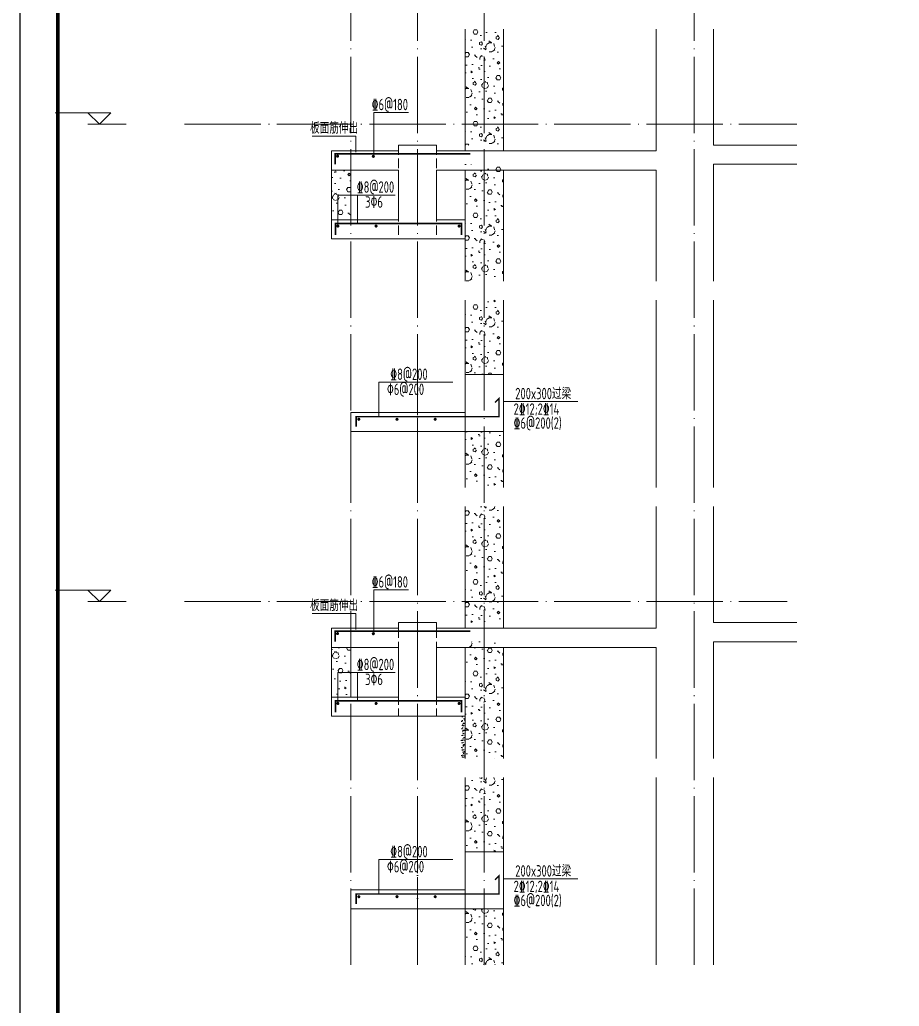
# Model space of a CAD drawing. Extents: x -129922 to 1190196, y -520662 to 139923.
# Drawn here: x 50947 to 55556, y -397563 to -392396 of the extents above; entities that cross this region are included whole.
import ezdxf
from ezdxf.enums import TextEntityAlignment as Align

# ---------------------------------------------------------------- set-up
doc = ezdxf.new("R2010")
doc.units = 0
doc.header["$LTSCALE"] = 1000
doc.header["$MEASUREMENT"] = 0
doc.linetypes.add('DASH', pattern=[0.35, 0.25, -0.1])
doc.linetypes.add('DOTE', pattern=[2.42, 2, -0.2, 0.02, -0.2])
for name, color, linetype, lineweight in [('A-大样-填充', 8, 'Continuous', 9), ('A-标注-标高标注', 3, 'Continuous', 15), ('A-轴线-塔楼', 1, 'DOTE', 9), ('A-轴线-隔墙', 41, 'DOTE', 9), ('S-墙柱-REIN', 1, 'Continuous', 20), ('S-大样-DIM', 3, 'Continuous', 20), ('S-大样-HATCH', 251, 'Continuous', 9), ('S-大样-REIN', 1, 'Continuous', 20), ('S-大样-实线', 2, 'Continuous', 20), ('S-大样-文字', 7, 'Continuous', 20), ('S-板-BEAM', 4, 'DASH', 20), ('S-通用-TEXT', 7, 'Continuous', 20)]:
    doc.layers.add(name, color=color, linetype=linetype, lineweight=lineweight)
doc.layers.add('Y-云图图框', color=7, linetype='Continuous')
doc.styles.add('_YT_Name', font='', dxfattribs={"width": 0.8})
doc.styles.add('_YT_Sign_Text', font='ros.shx', dxfattribs={"width": 0.8, "bigfont": 'hztxt.shx'})
doc.styles.get("Standard").update_dxf_attribs({"font": 'gbenor.shx', "bigfont": 'gbcbig.shx'})
doc.styles.add('TSSD_Rein', font='tssdeng.shx', dxfattribs={"width": 0.7, "bigfont": 'hztxt.shx'})
doc.styles.get('_YT_Name').set_extended_font_data('SimHei')
pattern_1 = [(0, (-699451.73, -1168762.41), (120, 240), [0, -240]), (0, (-699592.13, -1168794.81), (120, 240), [0, -240]), (0, (-699514.13, -1168797.21), (120, 240), [0, -240]), (0, (-699428.93, -1168726.41), (120, 240), [0, -240]), (0, (-699528.53, -1168809.21), (120, 240), [0, -240]), (0, (-699404.93, -1168575.21), (120, 240), [0, -240]), (0, (-699478.13, -1168594.41), (120, 240), [0, -240]), (0, (-699439.73, -1168624.41), (120, 240), [0, -240]), (0, (-699635.33, -1168629.21), (120, 240), [0, -240]), (0, (-699517.73, -1168640.01), (120, 240), [0, -240]), (0, (-699563.33, -1168701.21), (120, 240), [0, -240]), (0, (-699560.93, -1168791.21), (120, 240), [0, -240]), (0, (-699470.93, -1168800.81), (120, 240), [0, -240]), (0, (-699404.93, -1168695.21), (120, 240), [0, -240]), (0, (-699629.33, -1168732.41), (120, 240), [0, -240]), (0, (-699608.93, -1168691.61), (120, 240), [0, -240]), (0, (-699515.33, -1168708.41), (120, 240), [0, -240]), (0, (-699548.93, -1168743.21), (120, 240), [0, -240]), (0, (-699568.13, -1168664.01), (120, 240), [0, -240]), (0, (-699538.13, -1168574.01), (120, 240), [0, -240]), (0, (-699619.73, -1168782.81), (120, 240), [0, -240]), (0, (-699487.73, -1168623.21), (120, 240), [0, -240]), (0, (-699599.33, -1168619.61), (120, 240), [0, -240]), (0, (-699618.53, -1168588.41), (120, 240), [0, -240]), (130.601294, (-699419.674, -1168650.358), (-599.99999337, 720.00000315), [10.53662, -4414.8444]), (18.434949, (-699436.816, -1168645.786), (599.9999978, 239.9999982), [10.842096, -1507.05116]), (90, (-699436.82, -1168656.07), (120, 240), [10.285714, -469.71426]), (161.565051, (-699426.53, -1168659.5), (-600.000003, 239.9999821), [10.842096, -1507.05116]), (53.1301023, (-699426.53, -1168659.5), (120.0000002, 239.9999999), [11.42857, -1188.5714]), (135, (-699417.39, -1168781.79), (-120.0000145, 239.999984), [9.697464, -669.12504]), (45, (-699431.1, -1168781.79), (119.999999, 239.999999), [9.697464, -669.12504]), (135, (-699424.245, -1168788.64), (-120.0000145, 239.999984), [9.697464, -669.12504]), (45, (-699424.245, -1168788.64), (119.999999, 239.999999), [9.697464, -669.12504]), (116.56505, (-699532.82, -1168620.64), (-2e-05, 479.999987), [12.77753, -255.5506]), (180, (-699538.53, -1168609.21), (-120, 240), [13.714286, -226.2857]), (63.434949, (-699557.96, -1168620.64), (1e-06, 479.999998), [12.77753, -255.5506]), (116.56505, (-699552.24, -1168632.07), (-2e-05, 479.999987), [12.77753, -255.5506]), (0, (-699552.24, -1168632.07), (120, 240), [13.714286, -226.2857]), (63.434949, (-699538.53, -1168632.07), (1e-06, 479.999998), [12.77753, -255.5506]), (107.102728, (-699442.531, -1168701.786), (-359.99998624, 1200.000001936), [15.54454, -6513.161]), (143.972626, (-699447.102, -1168686.929), (-2279.9999711, 1679.9999981), [15.54454, -3248.808]), (180, (-699459.67, -1168677.79), (-120, 240), [14.85714, -225.14284]), (36.0273733, (-699487.102, -1168686.929), (2279.99998315, 1679.9999819), [15.54454, -3248.808]), (71.565051, (-699491.674, -1168700.643), (360.0000018, 1199.999998), [14.456126, -1503.43712]), (107.102728, (-699487.102, -1168715.5), (-359.99998624, 1200.000001936), [15.54454, -6513.161]), (143.972626, (-699474.53, -1168724.643), (-2279.9999711, 1679.9999981), [15.54454, -3248.808]), (0, (-699474.53, -1168724.64), (120, 240), [14.85714, -225.14284]), (36.0273733, (-699459.674, -1168724.643), (2279.99998315, 1679.9999819), [15.54454, -3248.808]), (71.565051, (-699447.102, -1168715.5), (360.0000018, 1199.999998), [14.456126, -1503.43712]), (150.255118, (-699440.245, -1168589.786), (-360.00000085, 239.999997), [9.21401, -1925.72784]), (90, (-699448.24, -1168594.36), (120, 240), [9.14286, -470.8571]), (29.7448813, (-699448.245, -1168594.358), (360.0000002, 239.9999989), [9.21401, -1925.72784]), (116.56505, (-699496.24, -1168760.07), (-2e-05, 479.999987), [12.77753, -255.5506]), (168.690067, (-699501.96, -1168748.643), (-1080.0000008, 239.999994), [11.6549, -2435.8742]), (41.1859251, (-699522.531, -1168754.358), (2999.99998182, 2639.99997692), [12.14874, -5090.3208]), (90, (-699522.53, -1168765.79), (120, 240), [11.42857, -468.5714]), (138.814074, (-699513.388, -1168773.786), (-2999.99994668, 2640.00001681), [12.14874, -5090.3208]), (16.6992442, (-699513.388, -1168773.786), (3959.99997021, 1199.99998743), [11.93178, -4999.415]), (60.9453959, (-699501.959, -1168770.358), (119.99999968, 239.99999788), [11.766434, -4930.1358]), (109.983106, (-699596.816, -1168659.5), (-600.00000226, 1679.99999555), [13.3768, -5604.879]), (155.556045, (-699601.388, -1168646.929), (-1560.00000595, 719.99998504), [13.809194, -5786.0526]), (24.4439547, (-699626.531, -1168646.929), (1560.00000078, 719.99999654), [13.809194, -5786.0526]), (70.0168934, (-699631.102, -1168659.5), (600.00000181, 1679.99999583), [13.3768, -5604.879]), (109.983106, (-699626.531, -1168672.072), (-600.00000226, 1679.99999555), [13.3768, -5604.879]), (160.016893, (-699613.96, -1168676.643), (-600.00000035, 239.99998907), [13.3768, -2795.751]), (19.9831065, (-699613.96, -1168676.643), (599.9999967, 239.9999996), [13.3768, -2795.751]), (70.0168934, (-699601.388, -1168672.072), (600.00000181, 1679.99999583), [13.3768, -5604.879]), (122.005383, (-699507.674, -1168681.215), (-120.0000161, 239.99998775), [10.781693, -2253.3736]), (18.434949, (-699523.674, -1168675.5), (599.9999978, 239.9999982), [10.842096, -1507.05116]), (90, (-699523.67, -1168685.79), (120, 240), [10.285714, -469.71426]), (161.565051, (-699513.388, -1168689.215), (-600.000003, 239.9999821), [10.842096, -1507.05116]), (54.4623222, (-699513.388, -1168689.215), (839.99999878, 1199.9999982), [9.83123, -4119.2846]), (116.56505, (-699577.39, -1168739.5), (-2e-05, 479.999987), [12.77753, -255.5506]), (180, (-699583.1, -1168728.07), (-120, 240), [12.57143, -227.42856]), (59.0362434, (-699602.53, -1168739.5), (120.0000004, 239.99999884), [13.32789, -2785.5288]), (120.963756, (-699595.674, -1168750.929), (-120.0000164, 239.99998898), [13.32789, -2785.5288]), (0, (-699595.67, -1168750.93), (120, 240), [12.57143, -227.42856]), (63.434949, (-699583.1, -1168750.93), (1e-06, 479.999998), [12.77753, -255.5506])]
pattern_2 = [(0, (-699451.73, -1168762.41), (120, 240), [0, -240]), (0, (-699592.13, -1168794.81), (120, 240), [0, -240]), (0, (-699514.13, -1168797.21), (120, 240), [0, -240]), (0, (-699428.93, -1168726.41), (120, 240), [0, -240]), (0, (-699528.53, -1168809.21), (120, 240), [0, -240]), (0, (-699404.93, -1168575.21), (120, 240), [0, -240]), (0, (-699478.13, -1168594.41), (120, 240), [0, -240]), (0, (-699439.73, -1168624.41), (120, 240), [0, -240]), (0, (-699635.33, -1168629.21), (120, 240), [0, -240]), (0, (-699517.73, -1168640.01), (120, 240), [0, -240]), (0, (-699563.33, -1168701.21), (120, 240), [0, -240]), (0, (-699560.93, -1168791.21), (120, 240), [0, -240]), (0, (-699470.93, -1168800.81), (120, 240), [0, -240]), (0, (-699404.93, -1168695.21), (120, 240), [0, -240]), (0, (-699629.33, -1168732.41), (120, 240), [0, -240]), (0, (-699608.93, -1168691.61), (120, 240), [0, -240]), (0, (-699515.33, -1168708.41), (120, 240), [0, -240]), (0, (-699548.93, -1168743.21), (120, 240), [0, -240]), (0, (-699568.13, -1168664.01), (120, 240), [0, -240]), (0, (-699538.13, -1168574.01), (120, 240), [0, -240]), (0, (-699619.73, -1168782.81), (120, 240), [0, -240]), (0, (-699487.73, -1168623.21), (120, 240), [0, -240]), (0, (-699599.33, -1168619.61), (120, 240), [0, -240]), (0, (-699618.53, -1168588.41), (120, 240), [0, -240]), (130.601294, (-699419.674, -1168650.358), (-599.99999337, 720.00000315), [10.53662, -4414.8444]), (18.434949, (-699436.816, -1168645.786), (599.9999978, 239.9999982), [10.842096, -1507.05116]), (90, (-699436.82, -1168656.07), (120, 240), [10.285714, -469.71426]), (161.565051, (-699426.53, -1168659.5), (-600.000003, 239.9999821), [10.842096, -1507.05116]), (53.1301023, (-699426.53, -1168659.5), (120.0000002, 239.9999999), [11.42857, -1188.5714]), (135, (-699417.39, -1168781.79), (-120.0000145, 239.999984), [9.697464, -669.12504]), (45, (-699431.1, -1168781.79), (119.999999, 239.999999), [9.697464, -669.12504]), (135, (-699424.245, -1168788.64), (-120.0000145, 239.999984), [9.697464, -669.12504]), (45, (-699424.245, -1168788.64), (119.999999, 239.999999), [9.697464, -669.12504]), (116.56505, (-699532.82, -1168620.64), (-2e-05, 479.999987), [12.77753, -255.5506]), (180, (-699538.53, -1168609.21), (-120, 240), [13.714286, -226.2857]), (63.434949, (-699557.96, -1168620.64), (1e-06, 479.999998), [12.77753, -255.5506]), (116.56505, (-699552.24, -1168632.07), (-2e-05, 479.999987), [12.77753, -255.5506]), (0, (-699552.24, -1168632.07), (120, 240), [13.714286, -226.2857]), (63.434949, (-699538.53, -1168632.07), (1e-06, 479.999998), [12.77753, -255.5506]), (107.102728, (-699442.531, -1168701.786), (-359.99998624, 1200.000001936), [15.54454, -6513.161]), (143.972626, (-699447.102, -1168686.929), (-2279.9999711, 1679.9999981), [15.54454, -3248.808]), (180, (-699459.67, -1168677.79), (-120, 240), [14.85714, -225.14284]), (36.0273733, (-699487.102, -1168686.929), (2279.99998315, 1679.9999819), [15.54454, -3248.808]), (71.565051, (-699491.674, -1168700.643), (360.0000018, 1199.999998), [14.456126, -1503.43712]), (107.102728, (-699487.102, -1168715.5), (-359.99998624, 1200.000001936), [15.54454, -6513.161]), (143.972626, (-699474.53, -1168724.643), (-2279.9999711, 1679.9999981), [15.54454, -3248.808]), (0, (-699474.53, -1168724.64), (120, 240), [14.85714, -225.14284]), (36.0273733, (-699459.674, -1168724.643), (2279.99998315, 1679.9999819), [15.54454, -3248.808]), (71.565051, (-699447.102, -1168715.5), (360.0000018, 1199.999998), [14.456126, -1503.43712]), (150.255118, (-699440.245, -1168589.786), (-360.00000085, 239.999997), [9.21401, -1925.72784]), (90, (-699448.24, -1168594.36), (120, 240), [9.14286, -470.8571]), (29.7448813, (-699448.245, -1168594.358), (360.0000002, 239.9999989), [9.21401, -1925.72784]), (116.56505, (-699496.24, -1168760.07), (-2e-05, 479.999987), [12.77753, -255.5506]), (168.690067, (-699501.96, -1168748.643), (-1080.0000008, 239.999994), [11.6549, -2435.8742]), (41.1859251, (-699522.531, -1168754.358), (2999.99998182, 2639.99997692), [12.14874, -5090.3208]), (90, (-699522.53, -1168765.79), (120, 240), [11.42857, -468.5714]), (138.814074, (-699513.388, -1168773.786), (-2999.99994668, 2640.00001681), [12.14874, -5090.3208]), (16.6992442, (-699513.388, -1168773.786), (3959.99997021, 1199.99998743), [11.93178, -4999.415]), (60.9453959, (-699501.959, -1168770.358), (119.99999968, 239.99999788), [11.766434, -4930.1358]), (109.983106, (-699596.816, -1168659.5), (-600.00000226, 1679.99999555), [13.3768, -5604.879]), (155.556045, (-699601.388, -1168646.929), (-1560.00000595, 719.99998504), [13.809194, -5786.0526]), (24.4439547, (-699626.531, -1168646.929), (1560.00000078, 719.99999654), [13.809194, -5786.0526]), (70.0168934, (-699631.102, -1168659.5), (600.00000181, 1679.99999583), [13.3768, -5604.879]), (109.983106, (-699626.531, -1168672.072), (-600.00000226, 1679.99999555), [13.3768, -5604.879]), (160.016893, (-699613.96, -1168676.643), (-600.00000035, 239.99998907), [13.3768, -2795.751]), (19.9831065, (-699613.96, -1168676.643), (599.9999967, 239.9999996), [13.3768, -2795.751]), (70.0168934, (-699601.388, -1168672.072), (600.00000181, 1679.99999583), [13.3768, -5604.879]), (122.005383, (-699507.674, -1168681.215), (-120.0000161, 239.99998775), [10.781693, -2253.3736]), (18.434949, (-699523.674, -1168675.5), (599.9999978, 239.9999982), [10.842096, -1507.05116]), (90, (-699523.67, -1168685.79), (120, 240), [10.285714, -469.71426]), (161.565051, (-699513.388, -1168689.215), (-600.000003, 239.9999821), [10.842096, -1507.05116]), (54.4623222, (-699513.388, -1168689.215), (839.99999878, 1199.9999982), [9.83123, -4119.2846]), (116.56505, (-699577.39, -1168739.5), (-2e-05, 479.999987), [12.77753, -255.5506]), (180, (-699583.1, -1168728.07), (-120, 240), [12.57143, -227.42856]), (59.0362434, (-699602.53, -1168739.5), (120.0000004, 239.99999884), [13.32789, -2785.5288]), (120.963756, (-699595.674, -1168750.929), (-120.0000164, 239.99998898), [13.32789, -2785.5288]), (0, (-699595.67, -1168750.93), (120, 240), [12.57143, -227.42856]), (63.434949, (-699583.1, -1168750.93), (1e-06, 479.999998), [12.77753, -255.5506])]

# ---------------------------------------------------------------- blocks, each defined once
blk = doc.blocks.new('ECMCTK_A1_竖_单行图名--0')
at = {"color": 4}
blk.add_lwpolyline([(0, 0), (594, 0), (594, 841), (0, 841)], close=True, dxfattribs=at)
at = {"const_width": 1}
blk.add_lwpolyline([(10, 10), (584, 10), (584, 816), (10, 816)], close=True, dxfattribs=at)
at = {"color": 80, "flags": 3}
for tag, height, p in [('YTHQINS', 3, (593.31, 817.5)), ('ECMCKEY', 3, (440.09, 590.57)), ('YTTQINS', 3.75, (595.35, 11.88)), ('YTFRAME', 3, (375.97, 4.92)), ('YTBARCODE_T1', 3, (493.74, 4.57))]:
    blk.add_attdef(tag, text='', height=height, dxfattribs=at).set_placement(p, align=Align.MIDDLE_CENTER)
for tag, height, style, width, p in [('证书编号', 4, '_YT_Sign_Text', 0.8, (461.87, 43.81)), ('审查批准号', 4, '_YT_Sign_Text', 0.8, (514.06, 43.81)), ('工程号', 4, '_YT_Sign_Text', 0.5, (557.08, 44.12)), ('设计单位', 6, '_YT_Name', 0.8, (376.75, 38.6)), ('建设单位', 4, '_YT_Sign_Text', 0.8, (487.96, 36.11)), ('阶段', 4, '_YT_Sign_Text', 0.8, (557.08, 35.81)), ('项目号', 4, '_YT_Sign_Text', 0.5, (575.08, 33.72)), ('项目名称', 4, '_YT_Sign_Text', 0.8, (487.96, 28.11)), ('专业', 4, '_YT_Sign_Text', 0.8, (557.08, 27.31)), ('图纸编号', 4, '_YT_Sign_Text', 0.5, (556.93, 19.36)), ('图纸名称', 4.5, '_YT_Name', 0.8, (488.39, 15.06)), ('出图比例', 4.2, '_YT_Sign_Text', 0.8, (434.82, 11.78)), ('日期', 4, '_YT_Sign_Text', 0.5, (556.88, 12.13)), ('版本号', 4, '_YT_Sign_Text', 0.8, (575.08, 13))]:
    blk.add_attdef(tag, text='', height=height, dxfattribs=dict(style=style, width=width)).set_placement(p, align=Align.CENTER)
at = {"style": '_YT_Sign_Text', "width": 0.8, "flags": 3}
for tag, p, height in [('[审定人]', (343.95, 27.81), 4.1), ('{审定人}', (358.87, 26.45), 6.24), ('[校对人]', (395.23, 27.82), 4.1), ('{校对人}', (411.35, 26.53), 6.24), ('[审核人]', (344.01, 19.76), 4.1), ('{审核人}', (359.98, 18.44), 6.24), ('[设计人]', (395.47, 20.21), 4.1), ('{设计人}', (411.48, 18.54), 6.24), ('[项目负责人]', (343.78, 12.01), 4.1), ('{项目负责人}', (361.28, 10.72), 6.24), ('[专业负责人]', (395.74, 11.77), 4.1), ('{专业负责人}', (411.58, 10.36), 6.24)]:
    blk.add_attdef(tag, p, '', height=height, dxfattribs=at)
at = {"color": 80, "flags": 3}
for tag, p in [('YTBZSIT', (10, 10)), ('EXT_TK_LEFT', (10, 10)), ('YTQRCODE', (304.56, 12.07))]:
    blk.add_attdef(tag, p, '', height=3, dxfattribs=at)
blk = doc.blocks.new('空调板大样')
at = {"layer": 'S-墙柱-REIN', "const_width": 8, "elevation": 0}
blk.add_lwpolyline([(727.8, 133.3), (749, 154.5), (749, 59.6), (0, 59.6), (0, 6.7)], dxfattribs=at)
at = {"layer": 'S-墙柱-REIN', "const_width": 8}
for points in [[(18.5, 45.5, 1), (10.5, 45.5, 1)], [(218.5, 45.5, 1), (210.5, 45.5, 1)], [(418.5, 45.5, 1), (410.5, 45.5, 1)]]:
    blk.add_lwpolyline(points, format="xyb", close=True, dxfattribs=at)
at = {"layer": 'S-大样-实线', "elevation": 0}
blk.add_lwpolyline([(572, -19), (772, -19), (772, 281), (572, 281)], close=True, dxfattribs=at)
at = {"layer": 'S-通用-TEXT'}
blk.add_line((1162.3, 138.3, 0), (773.2, 138.3, 0), dxfattribs=at)
at = {"layer": 'S-通用-TEXT', "elevation": 0}
blk.add_lwpolyline([(507.7, 239.6), (118.6, 239.6), (118.6, 59.6)], dxfattribs=at)
at = {"layer": 'S-通用-TEXT', "style": 'TSSD_Rein', "width": 0.7}
for s, p in [('\x848@200', (179.2, 251.6, 0)), ('\x826@200', (161.7, 172.8, 0)), ('200x300过梁', (833.9, 150.4, 0)), ('2\x8412;2\x8414', (825.3, 69.2, 0)), ('\x846@200(2)', (825.3, -4.3, 0))]:
    blk.add_text(s, height=60, dxfattribs=at).set_placement(p)
blk = doc.blocks.new('sadfhfdhgfjhgjhgj')
at = {"layer": 'S-大样-REIN', "const_width": 9, "elevation": 0}
blk.add_lwpolyline([(6114407.1, -1579845.8), (6114407.1, -1579791.8), (6115115, -1579791.8), (6115115, -1579791.8), (6115115, -1579791.8)], dxfattribs=at)
at = {"layer": 'S-大样-REIN', "const_width": 8, "elevation": 0}
for points in [[(6114423.6, -1579804, 1), (6114415.6, -1579804, 1)], [(6114610.9, -1579804.7, 1), (6114602.9, -1579804.7, 1)]]:
    blk.add_lwpolyline(points, format="xyb", close=True, dxfattribs=at)
at = {"layer": 'S-大样-文字', "elevation": 0}
for points in [[(6114610.1, -1579802.4), (6114610.1, -1579575.4), (6114791.6, -1579575.4)], [(6114287.3, -1579698.3), (6114514.4, -1579698.3), (6114514.4, -1579783)]]:
    blk.add_lwpolyline(points, dxfattribs=at)
at = {"layer": 'S-大样-文字', "style": 'TSSD_Rein', "width": 0.7}
for s, p in [('\x846@180', (6114598.2, -1579563.3, 0)), ('板面筋伸出', (6114275.3, -1579686.2, 0))]:
    blk.add_text(s, height=60, dxfattribs=at).set_placement(p)

msp = doc.modelspace()

# ---------------------------------------------------------------- hatches: boundary and pattern name
at = {"layer": 'A-大样-填充', "ltscale": 0.5}
h = msp.add_hatch(dxfattribs=at)
h.set_pattern_fill('加气混凝土', color=256, scale=20)
h.set_pattern_definition(pattern_1)
h.paths.add_polyline_path([(53481.5, -392446.3), (53281.5, -392446.3), (53281.5, -393053.4), (53481.5, -393053.4)], flags=17)
h = msp.add_hatch(dxfattribs=at)
h.set_pattern_fill('加气混凝土', color=256, scale=20)
h.set_pattern_definition(pattern_1)
h.paths.add_polyline_path([(53281.5, -393764.8), (53481.5, -393764.8), (53481.5, -393153.4), (53281.5, -393153.4)], flags=17)
h = msp.add_hatch(dxfattribs=at)
h.set_pattern_fill('加气混凝土', color=256, scale=20)
h.set_pattern_definition([(0, (-673834.03, -1170308.36), (120, 240), [0, -240]), (0, (-673974.43, -1170340.76), (120, 240), [0, -240]), (0, (-673896.43, -1170343.16), (120, 240), [0, -240]), (0, (-673811.23, -1170272.36), (120, 240), [0, -240]), (0, (-673910.83, -1170355.16), (120, 240), [0, -240]), (0, (-673787.23, -1170121.16), (120, 240), [0, -240]), (0, (-673860.43, -1170140.36), (120, 240), [0, -240]), (0, (-673822.03, -1170170.36), (120, 240), [0, -240]), (0, (-674017.63, -1170175.16), (120, 240), [0, -240]), (0, (-673900.03, -1170185.96), (120, 240), [0, -240]), (0, (-673945.63, -1170247.16), (120, 240), [0, -240]), (0, (-673943.23, -1170337.16), (120, 240), [0, -240]), (0, (-673853.23, -1170346.76), (120, 240), [0, -240]), (0, (-673787.23, -1170241.16), (120, 240), [0, -240]), (0, (-674011.63, -1170278.36), (120, 240), [0, -240]), (0, (-673991.23, -1170237.56), (120, 240), [0, -240]), (0, (-673897.63, -1170254.36), (120, 240), [0, -240]), (0, (-673931.23, -1170289.16), (120, 240), [0, -240]), (0, (-673950.43, -1170209.96), (120, 240), [0, -240]), (0, (-673920.43, -1170119.96), (120, 240), [0, -240]), (0, (-674002.03, -1170328.76), (120, 240), [0, -240]), (0, (-673870.03, -1170169.16), (120, 240), [0, -240]), (0, (-673981.63, -1170165.56), (120, 240), [0, -240]), (0, (-674000.83, -1170134.36), (120, 240), [0, -240]), (130.601294, (-673801.974, -1170196.3), (-599.99999337, 720.00000315), [10.53662, -4414.8444]), (18.434949, (-673819.117, -1170191.73), (599.9999978, 239.9999982), [10.842096, -1507.05116]), (90, (-673819.12, -1170202.01), (120, 240), [10.285714, -469.71426]), (161.565051, (-673808.83, -1170205.443), (-600.000003, 239.9999821), [10.842096, -1507.05116]), (53.1301023, (-673808.83, -1170205.443), (120.0000002, 239.9999999), [11.42857, -1188.5714]), (135, (-673799.69, -1170327.73), (-120.0000145, 239.999984), [9.697464, -669.12504]), (45, (-673813.4, -1170327.73), (119.999999, 239.999999), [9.697464, -669.12504]), (135, (-673806.545, -1170334.59), (-120.0000145, 239.999984), [9.697464, -669.12504]), (45, (-673806.545, -1170334.59), (119.999999, 239.999999), [9.697464, -669.12504]), (116.56505, (-673915.12, -1170166.59), (-2e-05, 479.999987), [12.77753, -255.5506]), (180, (-673920.83, -1170155.16), (-120, 240), [13.714286, -226.2857]), (63.434949, (-673940.26, -1170166.59), (1e-06, 479.999998), [12.77753, -255.5506]), (116.56505, (-673934.55, -1170178.01), (-2e-05, 479.999987), [12.77753, -255.5506]), (0, (-673934.55, -1170178.01), (120, 240), [13.714286, -226.2857]), (63.434949, (-673920.83, -1170178.01), (1e-06, 479.999998), [12.77753, -255.5506]), (107.102728, (-673824.831, -1170247.729), (-359.99998624, 1200.000001936), [15.54454, -6513.161]), (143.972626, (-673829.403, -1170232.872), (-2279.9999711, 1679.9999981), [15.54454, -3248.808]), (180, (-673841.97, -1170223.73), (-120, 240), [14.85714, -225.14284]), (36.0273733, (-673869.403, -1170232.872), (2279.99998315, 1679.9999819), [15.54454, -3248.808]), (71.565051, (-673873.974, -1170246.586), (360.0000018, 1199.999998), [14.456126, -1503.43712]), (107.102728, (-673869.4025, -1170261.443), (-359.99998624, 1200.000001936), [15.54454, -6513.161]), (143.972626, (-673856.831, -1170270.586), (-2279.9999711, 1679.9999981), [15.54454, -3248.808]), (0, (-673856.83, -1170270.59), (120, 240), [14.85714, -225.14284]), (36.0273733, (-673841.974, -1170270.586), (2279.99998315, 1679.9999819), [15.54454, -3248.808]), (71.565051, (-673829.403, -1170261.443), (360.0000018, 1199.999998), [14.456126, -1503.43712]), (150.255118, (-673822.545, -1170135.73), (-360.00000085, 239.999997), [9.21401, -1925.72784]), (90, (-673830.55, -1170140.3), (120, 240), [9.14286, -470.8571]), (29.7448813, (-673830.545, -1170140.3), (360.0000002, 239.9999989), [9.21401, -1925.72784]), (116.56505, (-673878.55, -1170306.01), (-2e-05, 479.999987), [12.77753, -255.5506]), (168.690067, (-673884.26, -1170294.586), (-1080.0000008, 239.999994), [11.6549, -2435.8742]), (41.1859251, (-673904.831, -1170300.3), (2999.99998182, 2639.99997692), [12.14874, -5090.3208]), (90, (-673904.83, -1170311.73), (120, 240), [11.42857, -468.5714]), (138.814074, (-673895.688, -1170319.729), (-2999.99994668, 2640.00001681), [12.14874, -5090.3208]), (16.6992442, (-673895.688, -1170319.729), (3959.99997021, 1199.99998743), [11.93178, -4999.415]), (60.9453959, (-673884.26, -1170316.3), (119.99999968, 239.99999788), [11.766434, -4930.1358]), (109.983106, (-673979.117, -1170205.443), (-600.00000226, 1679.99999555), [13.3768, -5604.879]), (155.556045, (-673983.688, -1170192.872), (-1560.00000595, 719.99998504), [13.809194, -5786.0526]), (24.4439547, (-674008.831, -1170192.872), (1560.00000078, 719.99999654), [13.809194, -5786.0526]), (70.0168934, (-674013.403, -1170205.443), (600.00000181, 1679.99999583), [13.3768, -5604.879]), (109.983106, (-674008.831, -1170218.014), (-600.00000226, 1679.99999555), [13.3768, -5604.879]), (160.016893, (-673996.26, -1170222.586), (-600.00000035, 239.99998907), [13.3768, -2795.751]), (19.9831065, (-673996.26, -1170222.586), (599.9999967, 239.9999996), [13.3768, -2795.751]), (70.0168934, (-673983.688, -1170218.014), (600.00000181, 1679.99999583), [13.3768, -5604.879]), (122.005383, (-673889.974, -1170227.157), (-120.0000161, 239.99998775), [10.781693, -2253.3736]), (18.434949, (-673905.974, -1170221.443), (599.9999978, 239.9999982), [10.842096, -1507.05116]), (90, (-673905.97, -1170231.73), (120, 240), [10.285714, -469.71426]), (161.565051, (-673895.69, -1170235.157), (-600.000003, 239.9999821), [10.842096, -1507.05116]), (54.4623222, (-673895.688, -1170235.157), (839.99999878, 1199.9999982), [9.83123, -4119.2846]), (116.56505, (-673959.69, -1170285.44), (-2e-05, 479.999987), [12.77753, -255.5506]), (180, (-673965.4, -1170274.01), (-120, 240), [12.57143, -227.42856]), (59.0362434, (-673984.831, -1170285.443), (120.0000004, 239.99999884), [13.32789, -2785.5288]), (120.963756, (-673977.974, -1170296.872), (-120.0000164, 239.99998898), [13.32789, -2785.5288]), (0, (-673977.97, -1170296.87), (120, 240), [12.57143, -227.42856]), (63.434949, (-673965.4, -1170296.87), (1e-06, 479.999998), [12.77753, -255.5506])])
h.paths.add_polyline_path([(52581.5, -393183.4), (52581.5, -393443.4), (52681.5, -393443.4), (52681.5, -393183.4)])
h = msp.add_hatch(dxfattribs=at)
h.set_pattern_fill('加气混凝土', color=256, scale=20)
h.set_pattern_definition(pattern_2)
h.paths.add_polyline_path([(53281.5, -394253.4), (53481.5, -394253.4), (53481.5, -394453.4), (53481.5, -394453.4), (53481.5, -393864.8), (53281.5, -393864.8)])
h = msp.add_hatch(dxfattribs=at)
h.set_pattern_fill('加气混凝土', color=256, scale=20)
h.set_pattern_definition(pattern_2)
h.paths.add_polyline_path([(53481.5, -394553.4), (53281.5, -394553.4), (53281.5, -394846.3), (53481.5, -394846.3)])
h = msp.add_hatch(dxfattribs=at)
h.set_pattern_fill('加气混凝土', color=256, scale=20)
h.set_pattern_definition(pattern_2)
h.paths.add_polyline_path([(53281.5, -395553.4), (53481.5, -395553.4), (53481.5, -394946.3), (53281.5, -394946.3)], flags=17)
h = msp.add_hatch(dxfattribs=at)
h.set_pattern_fill('加气混凝土', color=256, scale=20)
h.set_pattern_definition([(0, (-673834.03, -1170308.36), (120, 240), [0, -240]), (0, (-673974.43, -1170340.76), (120, 240), [0, -240]), (0, (-673896.43, -1170343.16), (120, 240), [0, -240]), (0, (-673811.23, -1170272.36), (120, 240), [0, -240]), (0, (-673910.83, -1170355.16), (120, 240), [0, -240]), (0, (-673787.23, -1170121.16), (120, 240), [0, -240]), (0, (-673860.43, -1170140.36), (120, 240), [0, -240]), (0, (-673822.03, -1170170.36), (120, 240), [0, -240]), (0, (-674017.63, -1170175.16), (120, 240), [0, -240]), (0, (-673900.03, -1170185.96), (120, 240), [0, -240]), (0, (-673945.63, -1170247.16), (120, 240), [0, -240]), (0, (-673943.23, -1170337.16), (120, 240), [0, -240]), (0, (-673853.23, -1170346.76), (120, 240), [0, -240]), (0, (-673787.23, -1170241.16), (120, 240), [0, -240]), (0, (-674011.63, -1170278.36), (120, 240), [0, -240]), (0, (-673991.23, -1170237.56), (120, 240), [0, -240]), (0, (-673897.63, -1170254.36), (120, 240), [0, -240]), (0, (-673931.23, -1170289.16), (120, 240), [0, -240]), (0, (-673950.43, -1170209.96), (120, 240), [0, -240]), (0, (-673920.43, -1170119.96), (120, 240), [0, -240]), (0, (-674002.03, -1170328.76), (120, 240), [0, -240]), (0, (-673870.03, -1170169.16), (120, 240), [0, -240]), (0, (-673981.63, -1170165.56), (120, 240), [0, -240]), (0, (-674000.83, -1170134.36), (120, 240), [0, -240]), (130.601294, (-673801.974, -1170196.3), (-599.99999337, 720.00000315), [10.53662, -4414.8444]), (18.434949, (-673819.117, -1170191.73), (599.9999978, 239.9999982), [10.842096, -1507.05116]), (90, (-673819.12, -1170202.01), (120, 240), [10.285714, -469.71426]), (161.565051, (-673808.83, -1170205.443), (-600.000003, 239.9999821), [10.842096, -1507.05116]), (53.1301023, (-673808.83, -1170205.443), (120.0000002, 239.9999999), [11.42857, -1188.5714]), (135, (-673799.69, -1170327.73), (-120.0000145, 239.999984), [9.697464, -669.12504]), (45, (-673813.4, -1170327.73), (119.999999, 239.999999), [9.697464, -669.12504]), (135, (-673806.545, -1170334.59), (-120.0000145, 239.999984), [9.697464, -669.12504]), (45, (-673806.545, -1170334.59), (119.999999, 239.999999), [9.697464, -669.12504]), (116.56505, (-673915.12, -1170166.59), (-2e-05, 479.999987), [12.77753, -255.5506]), (180, (-673920.83, -1170155.16), (-120, 240), [13.714286, -226.2857]), (63.434949, (-673940.26, -1170166.59), (1e-06, 479.999998), [12.77753, -255.5506]), (116.56505, (-673934.55, -1170178.01), (-2e-05, 479.999987), [12.77753, -255.5506]), (0, (-673934.55, -1170178.01), (120, 240), [13.714286, -226.2857]), (63.434949, (-673920.83, -1170178.01), (1e-06, 479.999998), [12.77753, -255.5506]), (107.102728, (-673824.831, -1170247.729), (-359.99998624, 1200.000001936), [15.54454, -6513.161]), (143.972626, (-673829.403, -1170232.872), (-2279.9999711, 1679.9999981), [15.54454, -3248.808]), (180, (-673841.97, -1170223.73), (-120, 240), [14.85714, -225.14284]), (36.0273733, (-673869.403, -1170232.872), (2279.99998315, 1679.9999819), [15.54454, -3248.808]), (71.565051, (-673873.974, -1170246.586), (360.0000018, 1199.999998), [14.456126, -1503.43712]), (107.102728, (-673869.4025, -1170261.443), (-359.99998624, 1200.000001936), [15.54454, -6513.161]), (143.972626, (-673856.831, -1170270.586), (-2279.9999711, 1679.9999981), [15.54454, -3248.808]), (0, (-673856.83, -1170270.59), (120, 240), [14.85714, -225.14284]), (36.0273733, (-673841.974, -1170270.586), (2279.99998315, 1679.9999819), [15.54454, -3248.808]), (71.565051, (-673829.403, -1170261.443), (360.0000018, 1199.999998), [14.456126, -1503.43712]), (150.255118, (-673822.545, -1170135.73), (-360.00000085, 239.999997), [9.21401, -1925.72784]), (90, (-673830.55, -1170140.3), (120, 240), [9.14286, -470.8571]), (29.7448813, (-673830.545, -1170140.3), (360.0000002, 239.9999989), [9.21401, -1925.72784]), (116.56505, (-673878.55, -1170306.01), (-2e-05, 479.999987), [12.77753, -255.5506]), (168.690067, (-673884.26, -1170294.586), (-1080.0000008, 239.999994), [11.6549, -2435.8742]), (41.1859251, (-673904.831, -1170300.3), (2999.99998182, 2639.99997692), [12.14874, -5090.3208]), (90, (-673904.83, -1170311.73), (120, 240), [11.42857, -468.5714]), (138.814074, (-673895.688, -1170319.729), (-2999.99994668, 2640.00001681), [12.14874, -5090.3208]), (16.6992442, (-673895.688, -1170319.729), (3959.99997021, 1199.99998743), [11.93178, -4999.415]), (60.9453959, (-673884.26, -1170316.3), (119.99999968, 239.99999788), [11.766434, -4930.1358]), (109.983106, (-673979.117, -1170205.443), (-600.00000226, 1679.99999555), [13.3768, -5604.879]), (155.556045, (-673983.688, -1170192.872), (-1560.00000595, 719.99998504), [13.809194, -5786.0526]), (24.4439547, (-674008.831, -1170192.872), (1560.00000078, 719.99999654), [13.809194, -5786.0526]), (70.0168934, (-674013.403, -1170205.443), (600.00000181, 1679.99999583), [13.3768, -5604.879]), (109.983106, (-674008.831, -1170218.014), (-600.00000226, 1679.99999555), [13.3768, -5604.879]), (160.016893, (-673996.26, -1170222.586), (-600.00000035, 239.99998907), [13.3768, -2795.751]), (19.9831065, (-673996.26, -1170222.586), (599.9999967, 239.9999996), [13.3768, -2795.751]), (70.0168934, (-673983.688, -1170218.014), (600.00000181, 1679.99999583), [13.3768, -5604.879]), (122.005383, (-673889.974, -1170227.157), (-120.0000161, 239.99998775), [10.781693, -2253.3736]), (18.434949, (-673905.974, -1170221.443), (599.9999978, 239.9999982), [10.842096, -1507.05116]), (90, (-673905.97, -1170231.73), (120, 240), [10.285714, -469.71426]), (161.565051, (-673895.69, -1170235.157), (-600.000003, 239.9999821), [10.842096, -1507.05116]), (54.4623222, (-673895.688, -1170235.157), (839.99999878, 1199.9999982), [9.83123, -4119.2846]), (116.56505, (-673959.69, -1170285.44), (-2e-05, 479.999987), [12.77753, -255.5506]), (180, (-673965.4, -1170274.01), (-120, 240), [12.57143, -227.42856]), (59.0362434, (-673984.831, -1170285.443), (120.0000004, 239.99999884), [13.32789, -2785.5288]), (120.963756, (-673977.974, -1170296.872), (-120.0000164, 239.99998898), [13.32789, -2785.5288]), (0, (-673977.97, -1170296.87), (120, 240), [12.57143, -227.42856]), (63.434949, (-673965.4, -1170296.87), (1e-06, 479.999998), [12.77753, -255.5506])])
h.paths.add_polyline_path([(52581.5, -395683.4), (52581.5, -395943.4), (52681.5, -395943.4), (52681.5, -395683.4)])
h = msp.add_hatch(dxfattribs=at)
h.set_pattern_fill('加气混凝土', color=256, scale=20)
h.set_pattern_definition(pattern_2)
h.paths.add_polyline_path([(53481.5, -395653.4), (53281.5, -395653.4), (53281.5, -396264.8), (53481.5, -396264.8)], flags=17)
h = msp.add_hatch(dxfattribs=at)
h.set_pattern_fill('砂灰土', color=256, scale=5)
h.set_pattern_definition([(37.5, (-699522.53, -1168689.215), (-0.62993358, 19.2682377), [0, -15.2, 0, -17, 0, -16.25]), (7.5, (-699522.53, -1168689.215), (17.69776705, 28.22146065), [0, -8.2, 0, -13.7, 0, -5.25]), (327.5, (-699534.83, -1168689.215), (31.14141862, 0.05659054), [0, -5, 0, -18, 0, -23.5]), (317.5, (-699534.83, -1168689.215), (30.06126605, 8.77675565), [0, -2.5, 0, -11.8, 0, -13.5])])
h.paths.add_polyline_path([(53281.5, -396043.4), (53261.5, -396043.4), (53261.5, -396264.8), (53281.5, -396264.8)])
h = msp.add_hatch(dxfattribs=at)
h.set_pattern_fill('加气混凝土', color=256, scale=20)
h.set_pattern_definition(pattern_1)
h.paths.add_polyline_path([(53481.5, -396753.4), (53481.5, -396953.4), (53481.5, -396953.4), (53481.5, -396364.8), (53281.5, -396364.8), (53281.5, -396753.4)])
h = msp.add_hatch(dxfattribs=at)
h.set_pattern_fill('加气混凝土', color=256, scale=20)
h.set_pattern_definition(pattern_1)
h.paths.add_polyline_path([(53481.5, -397053.4), (53281.5, -397053.4), (53281.5, -397346.3), (53481.5, -397346.3)])

# ---------------------------------------------------------------- linework, layer by layer
at = {"layer": 'A-标注-标高标注'}
for p, q in [((51424.5, -392883.4), (51132.3, -392883.4)), ((51364.5, -392943.4), (51304.5, -392883.4)), ((51364.5, -392943.4), (51424.5, -392883.4)), ((51504.5, -392943.4), (51304.5, -392943.4)), ((51424.5, -395383.4), (51132.3, -395383.4)), ((51364.5, -395443.4), (51304.5, -395383.4)), ((51364.5, -395443.4), (51424.5, -395383.4)), ((51504.5, -395443.4), (51304.5, -395443.4))]:
    msp.add_line(p, q, dxfattribs=at)
at = {"layer": 'A-轴线-塔楼', "ltscale": 0.2}
for p, q in [((54481.5, -397346.3), (54481.5, -388864.8)), ((51811.1, -392943.4), (55018.5, -392943.4)), ((51811.1, -395443.4), (54968.5, -395443.4))]:
    msp.add_line(p, q, dxfattribs=at)
at = {"layer": 'A-轴线-塔楼', "ltscale": 0.05}
for p, q in [((53031.5, -394588.4), (53031.5, -394253.4)), ((53031.5, -397108.4), (53031.5, -396753.4))]:
    msp.add_line(p, q, dxfattribs=at)
at = {"layer": 'A-轴线-隔墙', "ltscale": 0.2}
for p, q in [((52681.5, -397346.3), (52681.5, -388864.8)), ((53031.5, -397346.3), (53031.5, -388864.8)), ((53381.5, -397346.3), (53381.5, -388864.8))]:
    msp.add_line(p, q, dxfattribs=at)
at = {"layer": 'S-墙柱-REIN', "ltscale": 0.2, "const_width": 8}
for points in [[(53261.5, -393523.4), (53261.5, -393463.4), (52601.5, -393463.4), (52601.5, -393523.4)], [(53261.5, -396023.4), (53261.5, -395963.4), (52601.5, -395963.4), (52601.5, -396023.4)]]:
    msp.add_lwpolyline(points, dxfattribs=at)
at = {"layer": 'S-墙柱-REIN', "const_width": 8, "elevation": 0}
for points in [[(52618.2, -393476.9, 1), (52610.2, -393476.9, 1)], [(52818.2, -393476.9, 1), (52810.2, -393476.9, 1)], [(53253.2, -393476.9, 1), (53245.2, -393476.9, 1)], [(52618.2, -395976.9, 1), (52610.2, -395976.9, 1)], [(52818.2, -395976.9, 1), (52810.2, -395976.9, 1)], [(53253.2, -395976.9, 1), (53245.2, -395976.9, 1)]]:
    msp.add_lwpolyline(points, format="xyb", close=True, dxfattribs=at)
at = {"layer": 'S-大样-实线'}
for p, q in [((53281.5, -393083.4), (53281.5, -392446.3)), ((53481.5, -393083.4), (53481.5, -392446.3)), ((53281.5, -393764.8), (53281.5, -393183.4)), ((53481.5, -393764.8), (53481.5, -393183.4)), ((53281.5, -394453.4), (53281.5, -393864.8)), ((53481.5, -394453.4), (53481.5, -393864.8)), ((53281.5, -394846.3), (53281.5, -394553.4)), ((53481.5, -394846.3), (53481.5, -394553.4)), ((53281.5, -395583.4), (53281.5, -394946.3)), ((53481.5, -395583.4), (53481.5, -394946.3)), ((53281.5, -396264.8), (53281.5, -395683.4)), ((53481.5, -396264.8), (53481.5, -395683.4)), ((53281.5, -396953.4), (53281.5, -396364.8)), ((53481.5, -396953.4), (53481.5, -396364.8)), ((53281.5, -397346.3), (53281.5, -397053.4)), ((53481.5, -397346.3), (53481.5, -397053.4))]:
    msp.add_line(p, q, dxfattribs=at)
at = {"layer": 'S-大样-实线', "ltscale": 0.5}
for p, q in [((54281.5, -393083.4), (54281.5, -392446.3)), ((54581.5, -393053.4), (54581.5, -392446.3)), ((55018.5, -393053.4), (54581.5, -393053.4)), ((52931.5, -393083.4), (52581.5, -393083.4)), ((52581.5, -393083.4), (52581.5, -393183.4)), ((54281.5, -393083.4), (53131.5, -393083.4)), ((54581.5, -393153.4), (55018.5, -393153.4)), ((54581.5, -393764.8), (54581.5, -393153.4)), ((52931.5, -393183.4), (52581.5, -393183.4)), ((52931.5, -393443.4), (52931.5, -393183.4)), ((53131.5, -393183.4), (54281.5, -393183.4)), ((53131.5, -393443.4), (53131.5, -393183.4)), ((54281.5, -393764.8), (54281.5, -393183.4)), ((52581.5, -393543.4), (52581.5, -393443.4)), ((52581.5, -393443.4), (52931.5, -393443.4)), ((53281.5, -393443.4), (53131.5, -393443.4)), ((53281.5, -393543.4), (53281.5, -393443.4)), ((52931.5, -393543.4), (52581.5, -393543.4)), ((52931.5, -393543.4), (53281.5, -393543.4)), ((54281.5, -394846.3), (54281.5, -393864.8)), ((54581.5, -394846.3), (54581.5, -393864.8)), ((53281.5, -394453.4), (52681.5, -394453.4)), ((52681.5, -394553.4), (52681.5, -394453.4)), ((53481.5, -394553.4), (53481.5, -394453.4)), ((52681.5, -394553.4), (53481.5, -394553.4)), ((54281.5, -395583.4), (54281.5, -394946.3)), ((54581.5, -395553.4), (54581.5, -394946.3)), ((52931.5, -395583.4), (52581.5, -395583.4)), ((54281.5, -395583.4), (53131.5, -395583.4)), ((55018.5, -395553.4), (54581.5, -395553.4)), ((52581.5, -395683.4), (52931.5, -395683.4)), ((52931.5, -395943.4), (52931.5, -395683.4)), ((53131.5, -395683.4), (54281.5, -395683.4)), ((53131.5, -395943.4), (53131.5, -395683.4)), ((54281.5, -396264.8), (54281.5, -395683.4)), ((54581.5, -395653.4), (55018.5, -395653.4)), ((54581.5, -396264.8), (54581.5, -395653.4)), ((52931.5, -395943.4), (52581.5, -395943.4)), ((52581.5, -396043.4), (53131.5, -396043.4)), ((54281.5, -397346.3), (54281.5, -396364.8)), ((54581.5, -397346.3), (54581.5, -396364.8)), ((53281.5, -396953.4), (52681.5, -396953.4)), ((52681.5, -397053.4), (52681.5, -396953.4)), ((53481.5, -397053.4), (53481.5, -396953.4)), ((53481.5, -396953.4), (53481.5, -396953.4)), ((52681.5, -397053.4), (53481.5, -397053.4))]:
    msp.add_line(p, q, dxfattribs=at)
for points in [[(52931.5, -393083.4), (52931.5, -393053.4), (53131.5, -393053.4), (53131.5, -393083.4)], [(52581.5, -395583.4), (52581.5, -395583.4), (52581.5, -395683.4), (52581.5, -395683.4)], [(52931.5, -395583.4), (52931.5, -395553.4), (53131.5, -395553.4), (53131.5, -395583.4)], [(52581.5, -396043.4), (52581.5, -396043.4), (52581.5, -395943.4), (52581.5, -395943.4)], [(53131.5, -396043.4), (53281.5, -396043.4), (53281.5, -395943.4), (53131.5, -395943.4)]]:
    msp.add_lwpolyline(points, dxfattribs=at)
at = {"layer": 'S-大样-实线'}
for points in [[(52581.5, -393183.4), (52581.5, -393443.4), (52681.5, -393443.4), (52681.5, -393183.4), (52581.5, -393183.4)], [(52581.5, -395683.4), (52581.5, -395943.4), (52681.5, -395943.4), (52681.5, -395683.4), (52581.5, -395683.4)]]:
    msp.add_lwpolyline(points, dxfattribs=at)
at = {"layer": 'S-板-BEAM', "ltscale": 0.2}
for points in [[(52931.5, -393053.4), (52931.5, -393543.4)], [(52931.5, -393053.4), (53131.5, -393053.4), (53131.5, -393543.4)], [(52931.5, -395583.4), (52931.5, -396043.4)], [(53131.5, -395583.4), (53131.5, -396043.4)]]:
    msp.add_lwpolyline(points, dxfattribs=at)
at = {"layer": 'S-通用-TEXT'}
for p, q in [((52915.2, -393314.8), (52614.2, -393314.8)), ((52614.2, -393314.8), (52614.2, -393476.9, 0)), ((52716.5, -393314.8), (52716.5, -393463.4)), ((52915.2, -395814.8), (52614.2, -395814.8)), ((52614.2, -395814.8), (52614.2, -395976.9, 0)), ((52716.5, -395814.8), (52716.5, -395963.4))]:
    msp.add_line(p, q, dxfattribs=at)

# ---------------------------------------------------------------- block references
at = {"layer": 'S-大样-DIM'}
for p in [(-6061807, 1186692.9), (-6061807, 1184192.9)]:
    msp.add_blockref('sadfhfdhgfjhgjhgj', p, dxfattribs=at)
at = {"layer": 'S-大样-HATCH', "ltscale": 0.2}
for p in [(52709.5, -394534.4, 0), (52709.5, -397034.4, 0)]:
    msp.add_blockref('空调板大样', p, dxfattribs=at)
at = {"layer": 'Y-云图图框', "xscale": 20, "yscale": 20, "zscale": 20}
msp.add_blockref('ECMCTK_A1_竖_单行图名--0', (50947.3, -404217.9), dxfattribs=at)

# ---------------------------------------------------------------- texts
at = {"layer": 'S-通用-TEXT', "style": 'TSSD_Rein', "width": 0.7}
for s, p in [('\x848@200', (52713.2, -393302.7)), ('3\x826', (52757.2, -393380.7)), ('\x848@200', (52713.2, -395802.7)), ('3\x826', (52757.2, -395880.7))]:
    msp.add_text(s, height=60, dxfattribs=at).set_placement(p)

doc.saveas('drawing.dxf')
